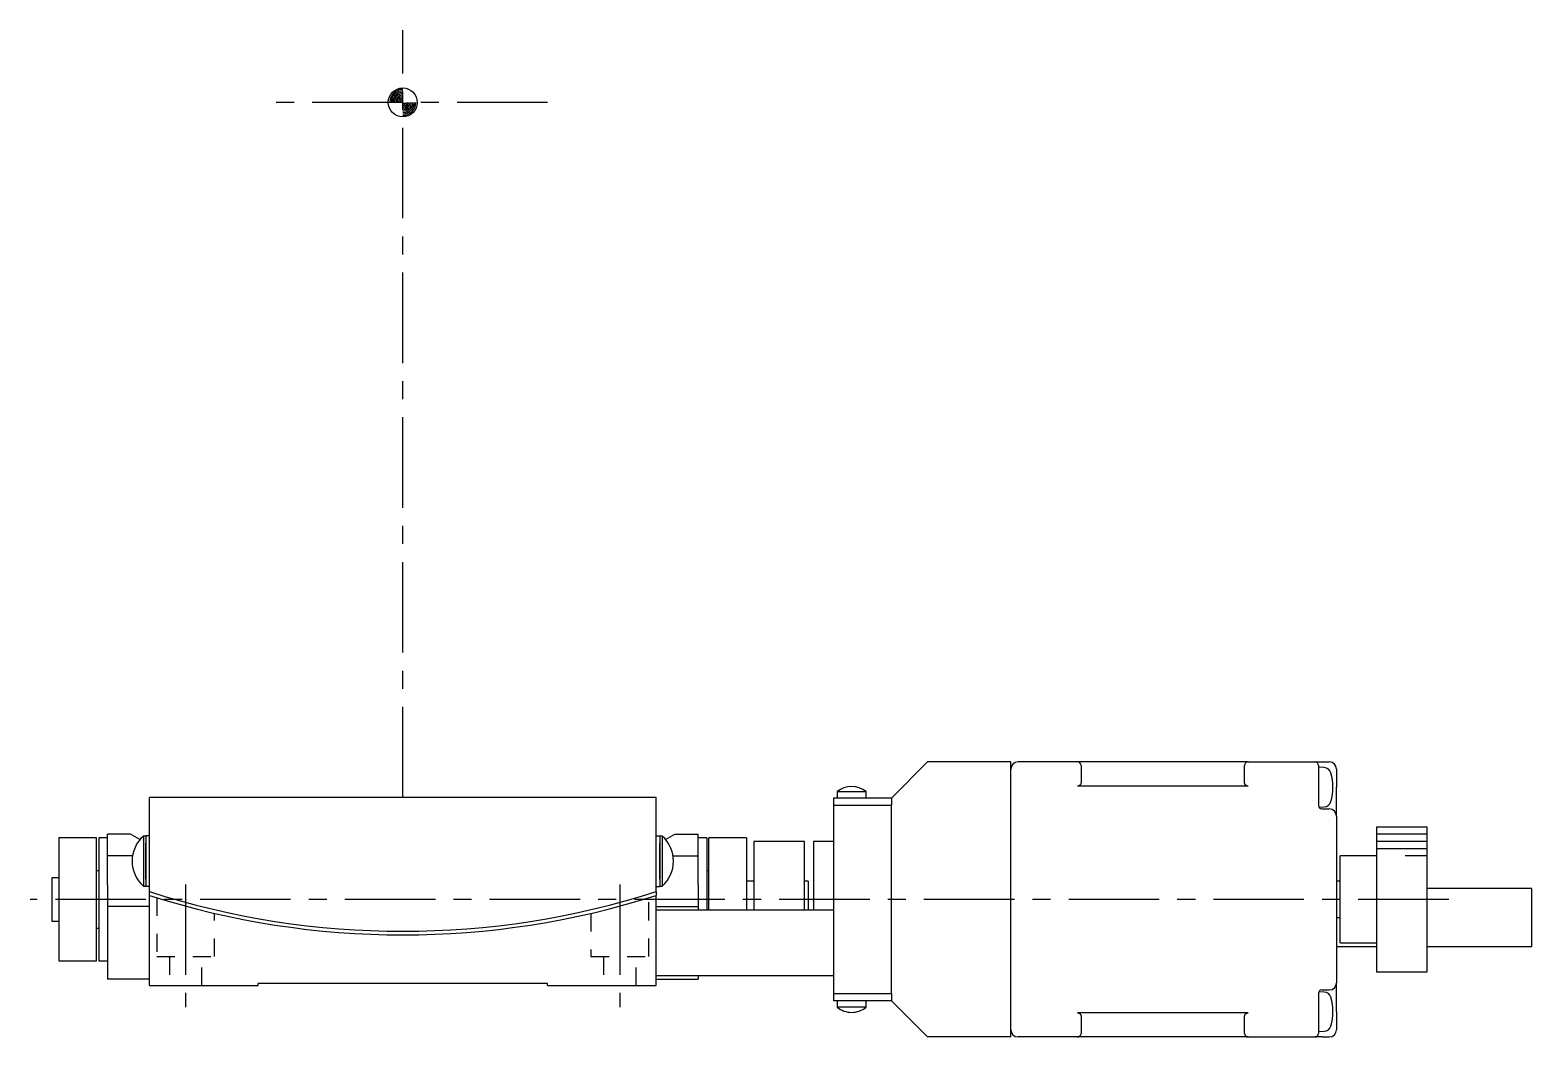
# Model space of a CAD drawing. Extents: x 31 to 595, y 17 to 364.
# Drawn here: x 82.3 to 289.7, y 53.5 to 192.6 of the extents above; entities that cross this region are included whole.
import ezdxf

# ---------------------------------------------------------------- set-up
doc = ezdxf.new("R2010")
doc.units = 0
doc.header["$LTSCALE"] = 10
doc.linetypes.add('CENTER', pattern=[2, 1.25, -0.25, 0.25, -0.25])
doc.linetypes.add('DOT', pattern=[0.5, 0.25, -0.25])
for name, color, linetype in [('1', 7, 'CONTINUOUS'), ('11', 7, 'CONTINUOUS'), ('2', 7, 'CONTINUOUS')]:
    doc.layers.add(name, color=color, linetype=linetype)

msp = doc.modelspace()

# ---------------------------------------------------------------- linework, layer by layer
at = {"layer": '1', "color": 7, "linetype": 'CONTINUOUS'}
for p, q in [((206.250001, 91.5), (201.250001, 86.5)), ((217.750001, 91.5), (206.250001, 91.5)), ((217.750001, 53.5), (217.750001, 91.5)), ((226.950001, 91.5), (218.750001, 91.5)), ((250.550001, 91.5), (226.950001, 91.5)), ((250.550001, 91.5), (259.750001, 91.5)), ((259.750001, 91.5), (260.750001, 91.5)), ((260.750001, 91.5), (261.750001, 91.5)), ((227.450001, 91), (227.450001, 89.5)), ((227.450001, 89.5), (227.450001, 88.648232)), ((250.050001, 89.5), (250.050001, 91)), ((250.050001, 88.648232), (250.050001, 89.5)), ((260.250001, 91), (260.250001, 89.5)), ((261.053725, 90.707879), (260.250001, 90.75)), ((260.250001, 89.5), (260.250001, 85.414214)), ((262.750001, 90.5), (262.750001, 88)), ((193.750001, 87.397999), (197.750001, 87.397999)), ((193.750001, 87.397999), (193.750001, 86.5)), ((197.750001, 86.5), (197.750001, 87.397999)), ((226.974535, 88.148835), (226.950001, 88.148232)), ((250.550001, 88.148232), (226.950001, 88.148232)), ((226.99901, 88.15064), (226.974535, 88.148835)), ((227.023366, 88.153644), (226.99901, 88.15064)), ((227.047546, 88.15784), (227.023366, 88.153644)), ((227.071491, 88.163217), (227.047546, 88.15784)), ((227.095143, 88.169762), (227.071491, 88.163217)), ((227.118446, 88.17746), (227.095143, 88.169762)), ((227.141343, 88.186293), (227.118446, 88.17746)), ((227.163779, 88.196238), (227.141343, 88.186293)), ((227.185699, 88.207272), (227.163779, 88.196238)), ((227.207052, 88.219368), (227.185699, 88.207272)), ((227.227786, 88.232497), (227.207052, 88.219368)), ((227.247851, 88.246629), (227.227786, 88.232497)), ((227.267198, 88.261727), (227.247851, 88.246629)), ((227.285781, 88.277757), (227.267198, 88.261727)), ((227.303554, 88.294679), (227.285781, 88.277757)), ((227.320477, 88.312453), (227.303554, 88.294679)), ((227.336506, 88.331036), (227.320477, 88.312453)), ((227.351605, 88.350383), (227.336506, 88.331036)), ((227.365736, 88.370447), (227.351605, 88.350383)), ((227.378865, 88.391181), (227.365736, 88.370447)), ((227.390962, 88.412534), (227.378865, 88.391181)), ((227.401996, 88.434455), (227.390962, 88.412534)), ((227.411941, 88.456891), (227.401996, 88.434455)), ((227.420773, 88.479787), (227.411941, 88.456891)), ((227.428471, 88.50309), (227.420773, 88.479787)), ((227.435017, 88.526742), (227.428471, 88.50309)), ((227.440394, 88.550687), (227.435017, 88.526742)), ((227.444589, 88.574867), (227.440394, 88.550687)), ((227.447593, 88.599224), (227.444589, 88.574867)), ((227.449399, 88.623698), (227.447593, 88.599224)), ((227.450001, 88.648232), (227.449399, 88.623698)), ((250.050603, 88.623698), (250.050001, 88.648232)), ((250.052409, 88.599224), (250.050603, 88.623698)), ((250.055413, 88.574867), (250.052409, 88.599224)), ((250.059608, 88.550687), (250.055413, 88.574867)), ((250.064985, 88.526742), (250.059608, 88.550687)), ((250.071531, 88.50309), (250.064985, 88.526742)), ((250.079229, 88.479787), (250.071531, 88.50309)), ((250.088061, 88.456891), (250.079229, 88.479787)), ((250.098006, 88.434455), (250.088061, 88.456891)), ((250.10904, 88.412534), (250.098006, 88.434455)), ((250.121137, 88.391181), (250.10904, 88.412534)), ((250.134266, 88.370447), (250.121137, 88.391181)), ((250.148397, 88.350383), (250.134266, 88.370447)), ((250.163496, 88.331036), (250.148397, 88.350383)), ((250.179525, 88.312453), (250.163496, 88.331036)), ((250.196448, 88.294679), (250.179525, 88.312453)), ((250.214222, 88.277757), (250.196448, 88.294679)), ((250.232804, 88.261727), (250.214222, 88.277757)), ((250.252151, 88.246629), (250.232804, 88.261727)), ((250.272216, 88.232497), (250.252151, 88.246629)), ((250.29295, 88.219368), (250.272216, 88.232497)), ((250.314303, 88.207272), (250.29295, 88.219368)), ((250.336223, 88.196238), (250.314303, 88.207272)), ((250.358659, 88.186293), (250.336223, 88.196238)), ((250.381556, 88.17746), (250.358659, 88.186293)), ((250.404859, 88.169762), (250.381556, 88.17746)), ((250.428511, 88.163217), (250.404859, 88.169762)), ((250.452456, 88.15784), (250.428511, 88.163217)), ((250.476636, 88.153644), (250.452456, 88.15784)), ((250.500992, 88.15064), (250.476636, 88.153644)), ((250.525467, 88.148835), (250.500992, 88.15064)), ((250.550001, 88.148232), (250.525467, 88.148835)), ((262.750001, 84), (262.750001, 88)), ((168.750001, 86.6), (98.750001, 86.6)), ((98.750001, 73.580506), (98.750001, 86.6)), ((168.750001, 73.580506), (168.750001, 86.6)), ((193.250001, 86.5), (193.250001, 85.5)), ((201.250001, 86.5), (193.250001, 86.5)), ((193.250001, 85.5), (193.250001, 59.5)), ((193.250001, 85.5), (201.250001, 85.5)), ((201.250001, 86.5), (201.250001, 85.5)), ((201.250001, 59.5), (201.250001, 85.5)), ((260.315038, 85.253408), (261.053725, 85.292121)), ((260.750001, 85), (261.750001, 85)), ((262.750001, 84), (262.750001, 61)), ((86.250001, 81), (86.250001, 72.5)), ((91.450001, 81), (86.250001, 81)), ((91.450001, 72.5), (91.450001, 81)), ((91.750001, 81), (91.750001, 64)), ((92.950001, 81), (91.750001, 81)), ((96.151925, 81.5), (92.950001, 81.5)), ((92.950001, 78.5), (92.950001, 81.5)), ((97.436407, 80.758404), (96.151925, 81.5)), ((98.250002, 81.239457), (97.907388, 81.239457)), ((97.907388, 81.239457), (97.907388, 74.339457)), ((98.750002, 81.298001), (98.250002, 81.298001)), ((98.250002, 81.298001), (98.250002, 81.289459)), ((98.250002, 81.298001), (98.250002, 81.289459)), ((98.250002, 81.289459), (98.250002, 81.239457)), ((98.250002, 81.289459), (98.250002, 74.289459)), ((98.750002, 81.289459), (98.250002, 81.289459)), ((98.250002, 81.239457), (98.250002, 80.289459)), ((98.250002, 81.239457), (98.250002, 74.339457)), ((168.75, 81.298001), (169.25, 81.298001)), ((168.750002, 81.289459), (169.25, 81.289459)), ((169.25, 81.298001), (169.25, 81.289459)), ((169.25, 81.298001), (169.25, 81.289459)), ((169.25, 81.289459), (169.25, 74.289459)), ((169.25, 81.289459), (169.25, 81.239457)), ((169.25, 81.239457), (169.25, 80.289459)), ((169.592614, 81.239457), (169.25, 81.239457)), ((169.25, 81.239457), (169.25, 74.339457)), ((169.592614, 81.239457), (169.592614, 74.339457)), ((170.063595, 80.758404), (171.348077, 81.5)), ((171.348077, 81.5), (174.550001, 81.5)), ((174.550001, 78.5), (174.550001, 81.5)), ((175.750001, 81), (174.550001, 81)), ((175.750001, 81), (175.750001, 71)), ((176.050001, 72.5), (176.050001, 81)), ((181.250001, 81), (176.050001, 81)), ((181.250001, 81), (181.250001, 72.5)), ((268.250001, 82.5), (268.250001, 62.5)), ((275.250001, 82.5), (268.250001, 82.5)), ((275.250001, 62.5), (275.250001, 82.5)), ((98.250002, 77.889459), (98.250002, 80.289459)), ((169.25, 77.889459), (169.25, 80.289459)), ((182.250001, 80.5), (182.250001, 71)), ((189.250001, 80.5), (182.250001, 80.5)), ((189.250001, 71), (189.250001, 80.5)), ((190.500001, 80.5), (190.500001, 71)), ((193.250001, 80.5), (190.500001, 80.5)), ((92.950001, 74.5), (92.950001, 78.5)), ((96.405211, 78.5), (92.950001, 78.5)), ((98.250002, 75.289459), (98.250002, 77.889459)), ((169.25, 75.289459), (169.25, 77.889459)), ((171.094791, 78.5), (174.550001, 78.5)), ((174.550001, 74.5), (174.550001, 78.5)), ((263.250001, 66.5), (263.250001, 78.5)), ((268.250001, 78.5), (263.250001, 78.5)), ((85.250001, 75.5), (85.250001, 69.5)), ((86.250001, 75.5), (85.250001, 75.5)), ((91.750001, 76.45), (91.450001, 76.45)), ((98.250002, 75.289459), (98.250002, 74.339457)), ((169.25, 75.289459), (169.25, 74.339457)), ((176.050001, 76.45), (175.750001, 76.45)), ((182.250001, 75), (181.250001, 75)), ((189.750001, 75), (189.250001, 75)), ((189.750001, 75), (189.750001, 71)), ((263.250001, 75), (262.750001, 75)), ((92.950001, 74.5), (92.950001, 71.5)), ((97.907388, 74.339457), (98.250002, 74.339457)), ((98.250002, 74.339457), (98.250002, 74.289459)), ((98.750001, 74.289459), (98.250002, 74.289459)), ((98.750001, 73.055488), (98.750001, 73.580506)), ((98.750001, 60.6), (98.750001, 73.055488)), ((168.750001, 74.289459), (169.25, 74.289459)), ((168.750001, 73.580506), (168.750001, 73.055488)), ((168.750001, 60.6), (168.750001, 73.055488)), ((169.25, 74.339457), (169.25, 74.289459)), ((169.25, 74.339457), (169.592614, 74.339457)), ((174.550001, 74.5), (174.550001, 71.5)), ((289.749999, 74), (275.250001, 74)), ((289.749999, 66), (289.749999, 74)), ((86.250001, 72.5), (86.250001, 64)), ((91.450001, 64), (91.450001, 72.5)), ((98.750001, 71.5), (92.950001, 71.5)), ((92.950001, 71.5), (92.950001, 61.5)), ((168.750001, 71.5), (174.550001, 71.5)), ((193.250001, 71), (168.750001, 71)), ((174.550001, 71.5), (174.550001, 71)), ((176.050001, 71), (176.050001, 72.5)), ((181.250001, 72.5), (181.250001, 71)), ((85.250001, 69.5), (86.250001, 69.5)), ((91.450001, 68.55), (91.750001, 68.55)), ((262.750001, 70), (263.250001, 70)), ((263.250001, 66.5), (268.250001, 66.5)), ((262.750001, 66), (268.250001, 66)), ((275.250001, 66), (289.749999, 66)), ((86.250001, 64), (91.450001, 64)), ((91.750001, 64), (92.950001, 64)), ((268.250001, 62.5), (275.250001, 62.5)), ((98.750001, 61.5), (92.950001, 61.5)), ((98.750001, 60.6), (113.750001, 60.6)), ((153.750001, 60.9), (113.750001, 60.9)), ((113.750001, 60.6), (113.750001, 60.9)), ((153.750001, 60.6), (153.750001, 60.9)), ((153.750001, 60.6), (168.750001, 60.6)), ((168.750001, 62), (193.250001, 62)), ((168.750001, 61.5), (174.550001, 61.5)), ((174.550001, 62), (174.550001, 61.5)), ((262.750001, 57), (262.750001, 61)), ((193.250001, 59.5), (201.250001, 59.5)), ((193.250001, 59.5), (193.250001, 58.5)), ((201.250001, 58.5), (193.250001, 58.5)), ((193.750001, 58.5), (193.750001, 57.602001)), ((197.750001, 57.602001), (197.750001, 58.5)), ((201.250001, 59.5), (201.250001, 58.5)), ((201.250001, 58.5), (206.250001, 53.5)), ((260.250001, 59.585786), (260.250001, 55.5)), ((261.053725, 59.707879), (260.315038, 59.746592)), ((260.750001, 60), (261.750001, 60)), ((197.750001, 57.602001), (193.750001, 57.602001)), ((250.550001, 56.851768), (226.950001, 56.851768)), ((226.950001, 56.851768), (226.974535, 56.851165)), ((226.974535, 56.851165), (226.99901, 56.84936)), ((226.99901, 56.84936), (227.023366, 56.846356)), ((227.023366, 56.846356), (227.047546, 56.84216)), ((227.047546, 56.84216), (227.071491, 56.836783)), ((227.071491, 56.836783), (227.095143, 56.830238)), ((227.095143, 56.830238), (227.118446, 56.82254)), ((227.118446, 56.82254), (227.141343, 56.813707)), ((227.141343, 56.813707), (227.163779, 56.803762)), ((227.163779, 56.803762), (227.185699, 56.792728)), ((227.185699, 56.792728), (227.207052, 56.780632)), ((227.207052, 56.780632), (227.227786, 56.767503)), ((227.227786, 56.767503), (227.247851, 56.753371)), ((227.247851, 56.753371), (227.267198, 56.738273)), ((227.267198, 56.738273), (227.285781, 56.722243)), ((227.285781, 56.722243), (227.303554, 56.705321)), ((227.303554, 56.705321), (227.320477, 56.687547)), ((227.320477, 56.687547), (227.336506, 56.668964)), ((227.336506, 56.668964), (227.351605, 56.649617)), ((227.351605, 56.649617), (227.365736, 56.629553)), ((227.365736, 56.629553), (227.378865, 56.608819)), ((227.378865, 56.608819), (227.390962, 56.587466)), ((227.390962, 56.587466), (227.401996, 56.565545)), ((227.401996, 56.565545), (227.411941, 56.543109)), ((227.411941, 56.543109), (227.420773, 56.520213)), ((227.420773, 56.520213), (227.428471, 56.49691)), ((227.428471, 56.49691), (227.435017, 56.473258)), ((227.435017, 56.473258), (227.440394, 56.449313)), ((227.440394, 56.449313), (227.444589, 56.425133)), ((227.444589, 56.425133), (227.447593, 56.400776)), ((227.447593, 56.400776), (227.449399, 56.376302)), ((227.449399, 56.376302), (227.450001, 56.351768)), ((227.450001, 56.351768), (227.450001, 55.5)), ((250.050001, 56.351768), (250.050603, 56.376302)), ((250.050001, 55.5), (250.050001, 56.351768)), ((250.050603, 56.376302), (250.052409, 56.400776)), ((250.052409, 56.400776), (250.055413, 56.425133)), ((250.055413, 56.425133), (250.059608, 56.449313)), ((250.059608, 56.449313), (250.064985, 56.473258)), ((250.064985, 56.473258), (250.071531, 56.49691)), ((250.071531, 56.49691), (250.079229, 56.520213)), ((250.079229, 56.520213), (250.088061, 56.543109)), ((250.088061, 56.543109), (250.098006, 56.565545)), ((250.098006, 56.565545), (250.10904, 56.587466)), ((250.10904, 56.587466), (250.121137, 56.608819)), ((250.121137, 56.608819), (250.134266, 56.629553)), ((250.134266, 56.629553), (250.148397, 56.649617)), ((250.148397, 56.649617), (250.163496, 56.668964)), ((250.163496, 56.668964), (250.179525, 56.687547)), ((250.179525, 56.687547), (250.196448, 56.705321)), ((250.196448, 56.705321), (250.214222, 56.722243)), ((250.214222, 56.722243), (250.232804, 56.738273)), ((250.232804, 56.738273), (250.252151, 56.753371)), ((250.252151, 56.753371), (250.272216, 56.767503)), ((250.272216, 56.767503), (250.29295, 56.780632)), ((250.29295, 56.780632), (250.314303, 56.792728)), ((250.314303, 56.792728), (250.336223, 56.803762)), ((250.336223, 56.803762), (250.358659, 56.813707)), ((250.358659, 56.813707), (250.381556, 56.82254)), ((250.381556, 56.82254), (250.404859, 56.830238)), ((250.404859, 56.830238), (250.428511, 56.836783)), ((250.428511, 56.836783), (250.452456, 56.84216)), ((250.452456, 56.84216), (250.476636, 56.846356)), ((250.476636, 56.846356), (250.500992, 56.84936)), ((250.500992, 56.84936), (250.525467, 56.851165)), ((250.525467, 56.851165), (250.550001, 56.851768)), ((262.750001, 57), (262.750001, 54.5)), ((227.450001, 55.5), (227.450001, 54)), ((250.050001, 54), (250.050001, 55.5)), ((260.250001, 55.5), (260.250001, 54)), ((260.250001, 54.25), (261.053725, 54.292121)), ((217.750001, 53.5), (206.250001, 53.5)), ((226.950001, 53.5), (218.750001, 53.5)), ((250.550001, 53.5), (226.950001, 53.5)), ((250.550001, 53.5), (259.750001, 53.5)), ((260.750001, 53.5), (259.750001, 53.5)), ((260.750001, 53.5), (261.750001, 53.5))]:
    msp.add_line(p, q, dxfattribs=at)
at = {"layer": '1', "color": 4, "linetype": 'DOT'}
for p, q in [((99.750001, 72.740999), (99.750001, 64.6)), ((167.750001, 64.6), (167.750001, 72.740762)), ((107.750001, 64.6), (107.750001, 70.577875)), ((159.750001, 70.577681), (159.750001, 64.6)), ((99.750001, 64.6), (107.750001, 64.6)), ((101.500001, 64.6), (101.500001, 60.6)), ((106.000001, 60.6), (106.000001, 64.6)), ((159.750001, 64.6), (167.750001, 64.6)), ((161.500001, 64.6), (161.500001, 60.6)), ((166.000001, 60.6), (166.000001, 64.6))]:
    msp.add_line(p, q, dxfattribs=at)
at = {"layer": '1', "color": 7, "linetype": 'CONTINUOUS'}
msp.add_circle((133.750001, 182.6), 2, dxfattribs=at)
for centre, radius, start, end in [((133.750001, 182.6), 1.8, 90, 180), ((133.750001, 182.6), 1.6, 90, 180), ((133.750001, 182.6), 1.4, 90, 179.999955), ((133.750001, 182.6), 1.2, 90, 179.99997), ((133.750001, 182.6), 1, 90, 179.999964), ((133.749999, 182.600002), 0.799999, 89.999799, 180.000086), ((133.750001, 182.6), 0.6, 89.99994, 180), ((133.750001, 182.6), 0.4, 90, 180), ((133.750001, 182.6), 0.2, 90, 180), ((133.750001, 182.6), 0.6, 269.99994, 0), ((133.750001, 182.6), 1.8, 270, 0), ((133.750001, 182.6), 1.6, 270, 0), ((133.750001, 182.6), 0.4, 270, 0), ((133.750001, 182.6), 0.2, 270, 0), ((133.750001, 182.6), 1.2, 270, 359.99997), ((133.750001, 182.6), 1.4, 270, 359.999955), ((133.750001, 182.6), 1, 270, 359.999964), ((133.749999, 182.600002), 0.799999, 270.000201, 359.999914), ((218.750001, 90.5), 1, 90, 180), ((226.950001, 91), 0.5, 0, 90), ((250.550001, 91), 0.5, 90, 180), ((259.750001, 91), 0.5, 0, 90), ((261.750001, 90.5), 1, 0, 90), ((261.001389, 89.709249), 1, 16.551336, 87.000028), ((255.250001, 88), 7, 343.448632, 16.551368), ((195.750001, 84.9), 3.2, 51.317813, 128.682187), ((260.750001, 85.5), 0.5, 180, 270), ((261.001389, 86.290751), 1, 272.999972, 343.448664), ((261.750001, 84), 1, 0, 90), ((100.950002, 77.789457), 4.6, 131.409622, 228.590378), ((166.55, 77.789457), 4.6, 311.409622, 48.590378), ((133.750001, 182.6), 114.5, 252.20111, 287.79889), ((133.750001, 182.6), 115, 252.281068, 287.718932), ((261.750001, 61), 1, 270, 0), ((260.750001, 59.5), 0.5, 90, 180), ((261.001389, 58.709249), 1, 16.551336, 87.000028), ((255.250001, 57), 7, 343.448632, 16.551368), ((195.750001, 60.1), 3.2, 231.317813, 270), ((195.750001, 60.1), 3.2, 270, 308.682187), ((218.750001, 54.5), 1, 180, 270), ((226.950001, 54), 0.5, 270, 0), ((250.550001, 54), 0.5, 180, 270), ((259.750001, 54), 0.5, 270, 0), ((261.001389, 55.290751), 1, 272.999972, 343.448664), ((261.750001, 54.5), 1, 270, 0)]:
    msp.add_arc(centre, radius, start, end, dxfattribs=at)
at = {"layer": '11', "color": 4, "linetype": 'CENTER'}
for p, q in [((133.750001, 86.6), (133.750001, 192.6)), ((153.750001, 182.6), (113.750001, 182.6)), ((103.750001, 74.581983), (103.750001, 57.6)), ((163.750001, 74.581983), (163.750001, 57.6)), ((278.250001, 72.5), (82.250001, 72.5))]:
    msp.add_line(p, q, dxfattribs=at)
at = {"layer": '2', "color": 4, "linetype": 'CONTINUOUS'}
for p, q in [((275.250001, 81.5), (268.250001, 81.5)), ((275.250001, 80.5), (268.250001, 80.5)), ((275.250001, 79.5), (268.250001, 79.5)), ((275.250001, 78.5), (272.250001, 78.5))]:
    msp.add_line(p, q, dxfattribs=at)

doc.saveas('drawing.dxf')
